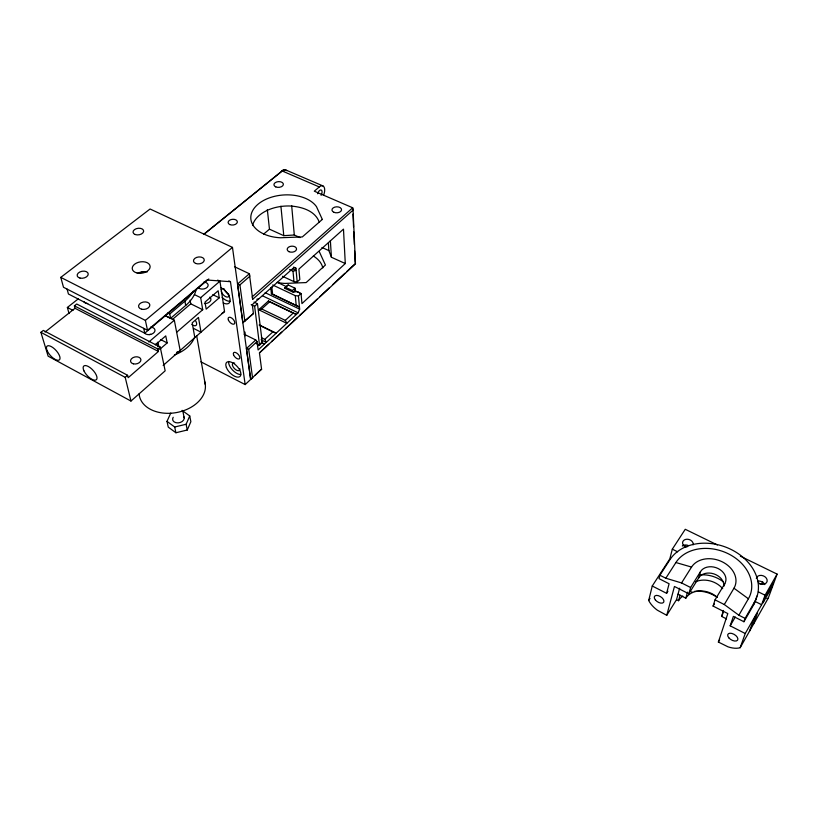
<?xml version="1.0" encoding="UTF-8"?>
<svg xmlns="http://www.w3.org/2000/svg" width="818" height="818" viewBox="0 0 818 818"><rect width="100%" height="100%" fill="white"/><g stroke="black" fill="none" stroke-linecap="round" stroke-linejoin="round"><path stroke-width="1.23" d="M679.666 588.183L676.517 599.696L666.742 615.3L657.355 610.208A19.939 10.961 32.9 0 1 648.694 600.494L652.253 586.005L669.83 558.868L672.314 549.175L685.249 529.287L717.396 544.972M666.742 615.3L674.451 586.475L688.838 593.776L690.617 587.518L700.545 571.557A13.62 10.562 18.9 0 1 718.194 568.561A13.62 10.562 18.9 0 1 724.789 583.643L715.044 599.86L713.091 606.087L727.815 613.572L718.368 642.048L728.071 646.854A20.593 11.237 30.9 0 0 740.167 647.703L745.239 633.521L730.177 625.821L733.378 616.394L743.93 621.741L753.388 605.248L754.595 601.864A47.556 36.943 19 0 0 731.312 549.573A47.556 36.943 19 0 0 670.014 559.573L659.881 575.218L659.022 578.643L669.093 583.755L666.598 593.326L652.253 586.005M676.517 599.696L678.521 600.719L680.034 595.228M678.02 594.195L685.821 598.173L687.519 592.171M688.838 593.776L698.715 577.856L700.545 571.557M724.124 585.739L724.789 583.643M726.527 618.909L721.578 616.383L723.521 610.433M743.93 621.741L745.106 618.377L754.595 601.864M762.662 581.659L761.865 583.899L759.564 583.776M749.452 631.322L753.623 619.788L757.57 612.835L753.368 624.41M745.239 633.521L761.619 604.717L765.075 595.207L777.1 574.113L740.362 556.179M740.167 647.703L768.235 598.173L777.1 574.113M244.153 334.225L255.737 339.971L257.036 341.597L258.11 349.981L298.11 312.824L299.644 309.143L298.447 295.942L301.065 293.55L295.37 290.871L294.971 288.161L288.161 284.961L286.3 286.597L277.21 282.322M170.747 413.08L167.005 421.372L168.252 427.119L175.911 432.753L187.261 430.012L190.86 421.699L189.735 415.943L182.056 410.391M187.261 430.012L186.115 424.266L189.735 415.943M745.106 618.377L738.869 615.218L748.409 598.766A40.767 31.657 19 0 0 728.501 553.868A40.767 31.657 19 0 0 675.903 562.528L665.821 578.224L659.881 575.218M718.368 642.048L719.625 639.891M730.177 625.821L735.28 617.038M738.869 615.218L724.298 604.533L733.971 588.224A23.845 18.487 18.9 0 0 722.386 561.894A23.845 18.487 18.9 0 0 691.547 567.068L675.903 562.528M713.091 606.087L714.38 603.929M665.821 578.224L681.558 582.937L691.547 567.068M666.598 593.326L667.938 591.22M648.694 600.494L650.024 598.439M200.87 361.822L245.175 384.572L252.496 377.701M255.206 375.145L261.525 369.174L250.686 379.409L246.443 348.529L255.737 339.971M261.627 369.583L259.449 352.895L268.744 344.235M271.535 341.627L281.76 332.108M285.482 328.642L297.568 317.374M299.419 315.646L317.087 299.194M319.879 296.586L329.173 287.926M332.895 284.459L344.971 273.202M346.832 271.474L355.206 263.672M282.547 276.3L293.979 281.648L297.179 281.924L299.817 279.531L298.897 269.091L343.478 229.122L345.288 263.539L301.954 303.601L301.065 293.55M257.506 346.106L260.247 343.57M261.392 337.681L264.787 339.358L272.885 331.863L276.177 333.192L259.255 324.91M285.298 320.38L293.161 313.11L296.382 314.429L268.396 301.014L258.703 309.736L286.801 323.335L285.298 320.38L261.688 308.969L258.703 309.736M256.106 343.448L259.541 345.155L262.281 342.609L257.466 303.764L254.05 302.118M252.598 378.12L248.682 349.306L257.036 341.597M288.161 284.961L284.552 288.181L293.621 292.455L295.37 290.871M284.552 288.181L285.543 287.322L292.353 290.533L294.971 288.161L295.329 291.965M261.688 308.969L269.613 301.832L293.161 313.11M234.51 266.729L249.367 273.754L237.557 283.999L242.874 322.64L253.437 313.55L252.292 304.654L293.928 267.517L295.922 268.151L297.179 281.924M242.874 322.64L253.437 313.55M259.541 345.155L254.623 306.3L257.466 303.764M352.803 210.328L352.691 207.782L252.292 296.76L252.68 299.306L353.069 210.134L352.691 207.782L314.296 191.177L319.296 186.944A8.323 4.182 -68.1 0 1 324.132 187.169A8.323 4.182 -68.1 0 1 323.55 195.328M130.972 401.055L165.164 370.83L160.205 347.077L76.708 304.01L74.377 305.86L75.031 308.284L158.436 351.464L128.17 377.701L127.588 375.288L43.334 330.4L40.9 332.333L48.129 356.167L130.972 401.055L125.205 377.354L40.9 332.333M163.16 365.452L224.531 311.494L219.95 281.198L217.67 280.104M244.868 321.249L239.919 284.899L249.746 276.341L249.367 273.754L252.68 299.306M176.647 332.272L202.721 309.725L200.686 297.66L194.377 294.572M125.205 377.354L127.588 375.288M158.436 351.464L157.925 349.051L160.205 347.077M159.663 349.429L167.169 342.926L165.747 335.891L155.359 344.828M219.255 297.813L206.177 309.143L205.011 302.098L218.171 290.768L219.255 297.813L212.813 294.674M172.342 319.531L190.758 303.826L190.124 300.206M148.856 341.975L174.326 320.206L165.205 315.615M200.686 297.66L219.95 281.198M165.318 315.676L170.594 318.325L185.686 305.462A45.644 29.448 -8.8 0 0 192.833 297.394L194.418 294.521A45.644 29.448 -8.8 0 0 196.115 289.644M263.611 234.122L269.459 229.173L267.333 209.531M170.594 318.325L169.745 314.01L184.909 301.157A45.798 29.448 -8.7 0 0 193.181 291.167M250.656 379.399L232.476 247.394L150.072 208.999L60.777 277.384L63.497 287.271L147.516 330.288L206.903 280.032L230.461 281.678L245.175 384.572M67.096 289.112L68.426 293.999L144.766 333.202L208.825 278.969M147.516 330.288L145.389 320.411L232.476 247.394M204.152 233.968L283.314 170.052L285.727 169.95L322.936 185.921M204.101 234.163L283.314 170.052M45.072 332.036L75.031 308.284M69.039 313.539L67.362 307.466L78.293 298.846M284.592 169.735L282.077 170.86M284.112 170.737L285.727 169.95L286.658 170.686M289.552 269.603L293.008 271.208L296.126 270.38L292.67 268.774M256.821 299.276L258.938 298.723M167.005 421.372L174.694 427.006L186.115 424.266M269.459 229.173L283.785 235.666L294.306 235.001L300.073 237.609M272.66 284.971L295.288 295.666L298.447 295.942M246.443 348.529L248.682 349.306M237.557 283.999L239.919 284.899M261.157 342.722L264.49 344.051L262.22 342.936M271.412 293.693L299.46 307.047L271.412 293.693L270.717 287.527M281.985 170.88L319.296 186.944M321.965 247.486L328.877 250.605L331.423 257.261L345.288 263.539M293.621 267.087L295.922 268.151M265.155 292.701L299.644 309.143M262.506 295.799L298.11 312.824M228.825 280.901L230.461 281.678M251.208 304.654L254.623 306.3M259.337 325.237L272.885 331.863M683.654 545.309L686.977 546.945M190.758 303.826L202.721 309.725M261.77 340.135L266.3 342.374L264.787 339.358M672.314 549.175L677.631 551.813M758.347 591.874L765.075 595.207M754.758 601.291L761.619 604.717M167.751 313.008L169.745 314.01M193.529 328.407L201.013 332.169L198.467 317.435L192.189 322.875L194.827 337.609M681.558 582.937L690.617 587.518M715.044 599.86L724.298 604.533M60.777 277.384L145.389 320.411M160.614 339.562L167.169 342.926M74.377 305.86L157.925 349.051M67.362 307.466L73.017 310.4M268.396 301.014L269.613 301.832M733.971 588.224L748.409 598.766M319.357 251.791L325.421 265.022L306.147 282.578L284.971 283.427A33.098 21.493 -4 0 1 277.66 282.517M292.353 290.533L293.621 292.455M261.147 339.552L262.149 341.566M319.194 222.005C315.042 210.625 301.597 206.831 290.635 206.024A33.978 21.442 -3.8 0 0 252.547 225.533M259.449 352.895L355.462 263.877L353.069 210.134M143.702 328.335L144.766 333.202M174.694 427.006L175.911 432.753M182.7 410.472L184.183 417.834M174.326 320.206L180.164 350.503A19.581 9.284 47.5 0 1 176.688 352.394A19.581 9.284 47.5 0 0 180.164 350.503M184.909 301.157L185.686 305.462M196.668 335.738L205.318 384.644M244.95 332.026L245.472 335.809M271.811 286.944L272.65 294.49M280.911 206.197L283.785 235.666M293.008 271.208L293.979 281.648M295.288 295.666L296.228 305.717M291.658 205.543L294.306 235.001M328.386 242.966L328.877 250.605M330.38 240.686L331.423 257.261M352.977 214.132L353.55 226.842M353.775 231.923L354.347 244.623M354.634 250.973L355.145 262.404M678.521 600.719A26.616 21.094 20.1 0 1 682.754 596.046M691.394 591.966A26.616 21.094 20.1 0 1 691.967 591.833M694.339 591.414A26.616 21.094 20.1 0 1 717.161 597.385M722.713 613.889A20.153 15.92 19.9 0 1 721.578 616.383M685.821 598.173A20.153 15.92 19.9 0 1 717.008 597.13M723.306 610.801A20.153 15.92 19.9 0 1 722.928 613.132M700.31 574.921A27.066 21.237 19.5 0 1 723.327 581.823M695.76 581.68A20.378 15.992 19.5 0 1 722.703 588.674M698.715 577.856A13.538 10.532 19.1 0 1 713.797 573.858A13.538 10.532 19.1 0 1 723.961 585.964M756.742 596.117A47.393 36.892 19.1 0 1 753.388 605.248M768.235 598.173A19.939 11.564 29.9 0 1 766.814 598.571M756.323 578.387A5.614 4.274 20.9 0 1 763.45 575.913A5.614 4.274 20.9 0 1 766.538 582.62A5.614 4.274 20.9 0 1 758.337 582.774M685.607 547.038A5.409 4.151 16.4 0 1 682.907 541.444A5.409 4.151 16.4 0 1 689.298 539.583A5.409 4.151 16.4 0 1 693.122 544.849M682.335 546.015A5.378 4.141 16.6 0 1 688.613 545.667M757.713 581.107A5.583 4.264 21.1 0 1 764.769 584.584M149.285 334.613A5.532 3.701 -9.8 0 1 150.686 334.306M150.594 327.118A5.562 3.701 -9.7 0 1 154.98 330.482A5.562 3.701 -9.7 0 1 150.236 334.501A5.562 3.701 -9.7 0 1 144.203 332.527M157.353 342.231A6.002 4.039 -9.9 0 1 157.547 346.73M156.156 343.632A5.992 4.039 -9.9 0 1 158.784 345.912M87.751 303.539A5.491 3.507 -10.8 0 1 83.814 301.515M195.645 320.891A5.777 2.853 47.7 0 1 196.136 325.329A5.777 2.853 47.7 0 1 191.811 324.511M224.531 311.494A18.978 9.704 48.1 0 1 222.036 313.263M203.815 282.108A5.327 3.466 -7.1 0 1 207.322 287.169A5.327 3.466 -7.1 0 1 198.508 287.895M209.766 297.149A5.746 3.783 -7.3 0 1 210.134 301.341A5.746 3.783 -7.3 0 1 204.408 303.59M138.804 273.324A8.282 5.286 -8.8 0 1 144.98 272.026M194.408 337.722A35.041 23.436 -9.4 0 1 174.346 355.002M204.48 381.096A33.456 23.333 -10.2 0 1 177.036 412.456A33.456 23.333 -10.2 0 1 139.101 393.795M183.876 416.781A5.849 4.172 -10.7 0 1 178.038 422.896A5.849 4.172 -10.7 0 1 173.191 417.282M228.621 294.051A5.164 2.699 48.2 0 1 224.306 289.143M229.081 294.94A5.174 2.689 48.1 0 1 225.86 296.719A5.174 2.689 48.1 0 1 221.279 291.505M221.157 289.909A5.174 2.689 48.1 0 1 223.774 288.723M239.868 368.754A4.836 2.403 46.2 0 1 236.944 370.36A4.836 2.403 46.2 0 1 232.537 365.564A4.836 2.403 46.2 0 1 234.674 363.1M220.972 287.772A10.368 5.368 48.1 0 1 230.052 299.224A10.368 5.368 48.1 0 1 223.263 302.967M240.707 374.562A9.673 4.816 46.2 0 1 232.384 369.859A9.673 4.816 46.2 0 1 228.651 361.444M230.011 301.29A10.348 5.389 48.1 0 1 222.148 297.476M138.457 272.997A8.947 5.706 -8.8 0 1 147.291 271.903M296.689 291.832A4.53 3.027 -4.1 0 1 300.584 294.265M313.345 256.034A32.832 21.493 -4.1 0 1 322.813 267.875M317.64 193.774A3.885 1.953 -68.1 0 1 321.229 190.032A3.885 1.953 -68.1 0 1 321.085 195.318M764.983 597.385L762.959 602.948L771.169 588.49L773.225 582.897L764.983 597.385M322.323 219.439L302.323 236.934L280.38 237.762A34.264 21.411 -3.7 0 1 257.803 204.408A34.264 21.411 -3.7 0 1 316.484 206.668L322.323 219.439M728.848 637.856A5.665 3.088 30.7 0 0 737.58 640.146A5.665 3.088 30.7 0 0 731.895 633.449A5.665 3.088 30.7 0 0 728.848 637.856M655.351 599.911A5.45 2.996 33.1 0 0 663.643 602.293A5.45 2.996 33.1 0 0 658.306 595.647A5.45 2.996 33.1 0 0 655.351 599.911M141.667 309.235A5.685 3.701 -9.3 0 0 149.847 304.93A5.685 3.701 -9.3 0 0 141.125 302.824A5.685 3.701 -9.3 0 0 141.667 309.235M80.031 278.1A5.603 3.507 -10.4 0 0 88.232 274.01A5.603 3.507 -10.4 0 0 79.806 271.995A5.603 3.507 -10.4 0 0 80.031 278.1M135.144 234.5A5.348 3.292 -8.1 0 0 143.62 231.504A5.348 3.292 -8.1 0 0 136.269 228.703A5.348 3.292 -8.1 0 0 135.144 234.5M195.676 263.447A5.429 3.466 -6.9 0 0 204.244 260.41A5.429 3.466 -6.9 0 0 196.698 257.384A5.429 3.466 -6.9 0 0 195.676 263.447M137.138 273.018A9.018 5.706 -8.7 0 0 150.123 266.402A9.018 5.706 -8.7 0 0 136.289 263.151A9.018 5.706 -8.7 0 0 137.138 273.018M226.371 367.415A9.693 4.796 46.2 0 0 239.337 376.873A9.693 4.796 46.2 0 0 234.357 363.918A9.693 4.796 46.2 0 0 226.371 367.415M233.57 354.859A4.182 2.096 46.5 0 0 239.163 358.918A4.182 2.096 46.5 0 0 237.005 353.274A4.182 2.096 46.5 0 0 233.57 354.859M228.365 319.94A4.315 2.219 47.4 0 0 234.112 324.081A4.315 2.219 47.4 0 0 231.872 318.151A4.315 2.219 47.4 0 0 228.365 319.94M275.758 186.882A4.724 2.873 -3.6 0 0 283.335 184.694A4.724 2.873 -3.6 0 0 276.873 181.903A4.724 2.873 -3.6 0 0 275.758 186.882M333.928 212.302A4.806 3.006 -2 0 0 341.535 210.022A4.806 3.006 -2 0 0 334.807 207.107A4.806 3.006 -2 0 0 333.928 212.302M289.02 251.688A4.693 3.016 -3.8 0 0 296.515 249.388A4.693 3.016 -3.8 0 0 290.073 246.453A4.693 3.016 -3.8 0 0 289.02 251.688M229.827 224.572A4.622 2.873 -5.3 0 0 237.292 222.373A4.622 2.873 -5.3 0 0 231.105 219.561A4.622 2.873 -5.3 0 0 229.827 224.572M47.393 351.208A9.223 3.793 47.8 0 0 59.193 360.012A9.223 3.793 47.8 0 0 53.129 347.773A9.223 3.793 47.8 0 0 47.393 351.208M84.009 370.973A9.305 3.926 47.2 0 0 96.043 379.951A9.305 3.926 47.2 0 0 90.184 367.691A9.305 3.926 47.2 0 0 84.009 370.973M133.365 363.836A5.256 3.548 -10.7 0 0 140.931 359.695A5.256 3.548 -10.7 0 0 132.905 357.681A5.256 3.548 -10.7 0 0 133.365 363.836"/></g></svg>
